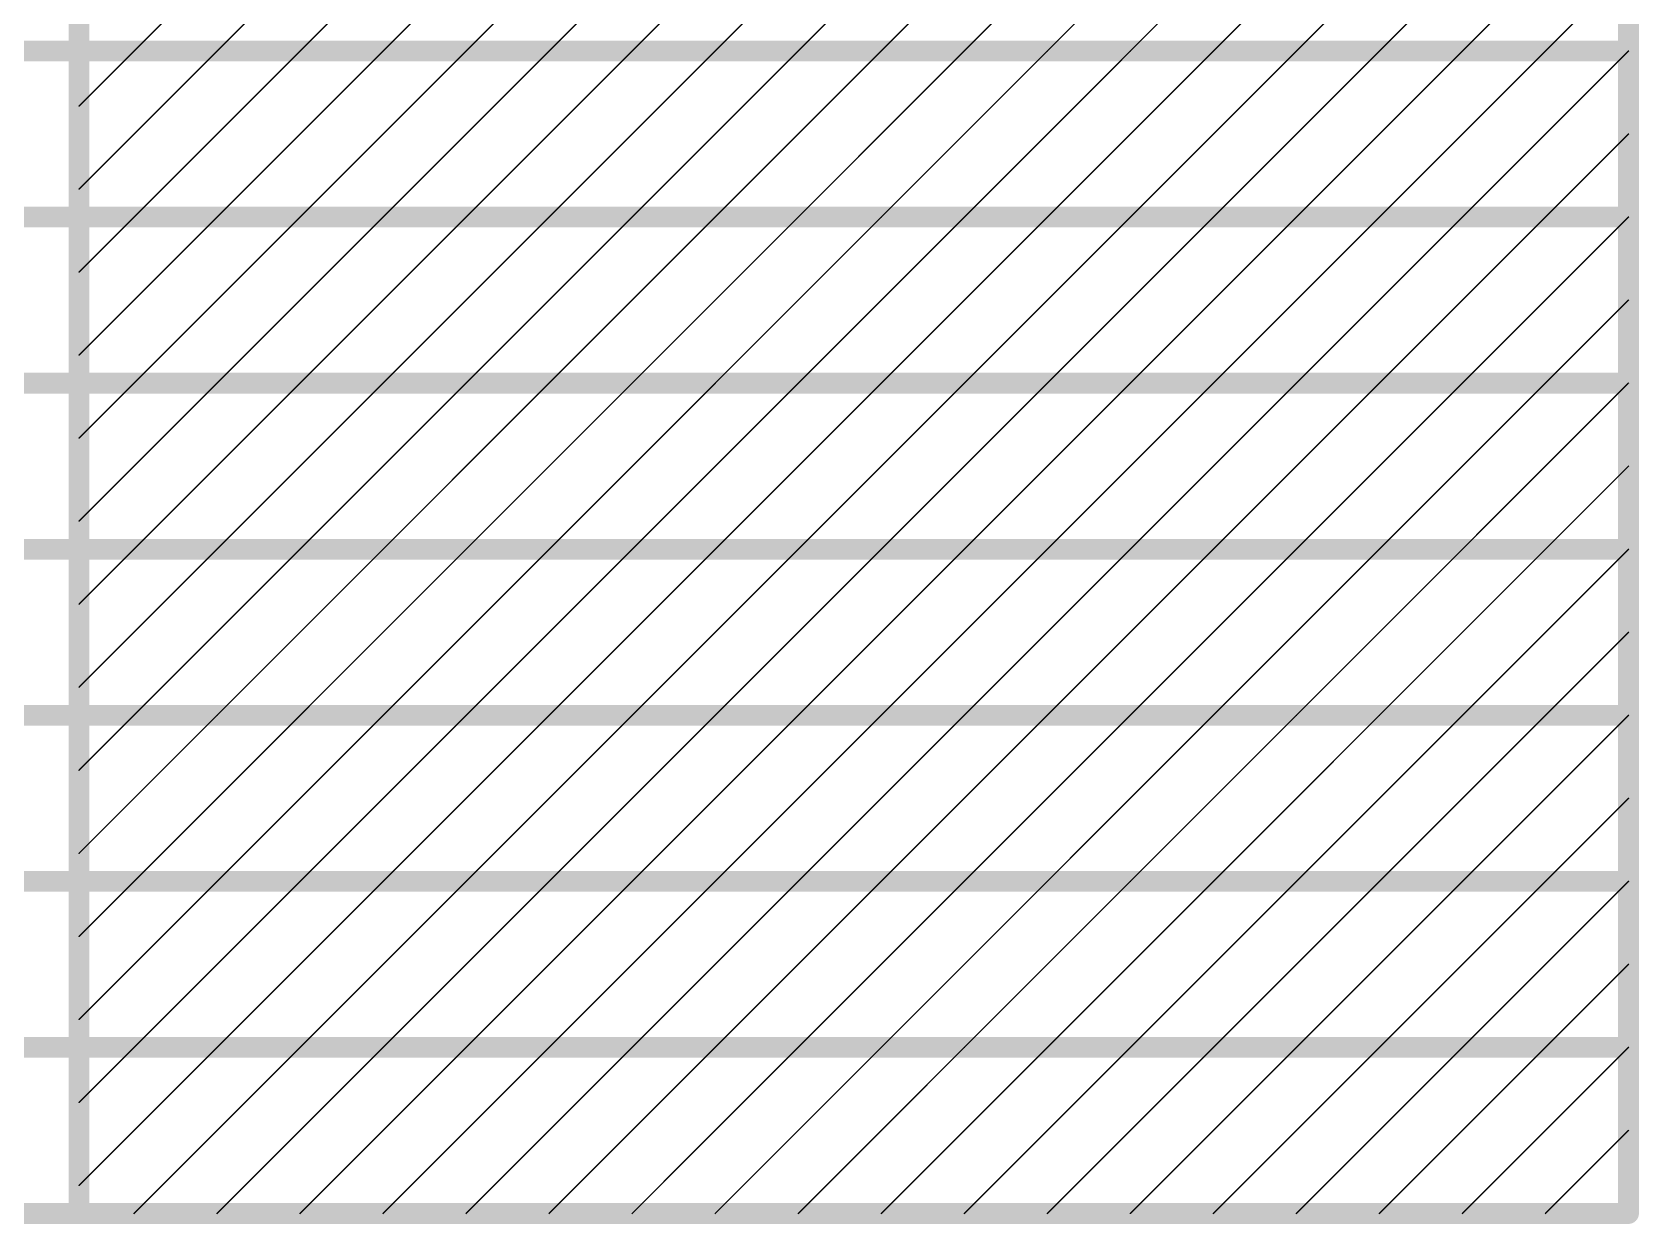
# Model space of a CAD drawing. Header units: inches. Extents: x -6 to 5433, y -4 to 5447.
# Drawn here: x 151.29 to 180.78, y -0.95 to 20.92 of the extents above; entities that cross this region are included whole.
import ezdxf

# ---------------------------------------------------------------- set-up
doc = ezdxf.new("R2010")
doc.units = ezdxf.units.IN
doc.layers.add('Fabrication', color=76, linetype='Continuous')

msp = doc.modelspace()

# ---------------------------------------------------------------- linework, layer by layer
at = {"layer": 'Fabrication'}
for points in [[(152.153, -0.762, 0.381, 0.381, 0), (152.153, 35.814, 0.381, 0.381, 0)], [(180.593, -0.762, 0.381, 0.381, 0), (180.593, 35.814, 0.381, 0.381, 0)], [(153.161, 20.574, 0.0254, 0.0254, 0), (156.209, 23.622, 0.0254, 0.0254, 0)], [(154.685, 20.574, 0.0254, 0.0254, 0), (157.733, 23.622, 0.0254, 0.0254, 0)], [(156.209, 20.574, 0.0254, 0.0254, 0), (159.257, 23.622, 0.0254, 0.0254, 0)], [(157.733, 20.574, 0.0254, 0.0254, 0), (160.781, 23.622, 0.0254, 0.0254, 0)], [(159.257, 20.574, 0.0254, 0.0254, 0), (162.305, 23.622, 0.0254, 0.0254, 0)], [(160.781, 20.574, 0.0254, 0.0254, 0), (163.829, 23.622, 0.0254, 0.0254, 0)], [(162.305, 20.574, 0.0254, 0.0254, 0), (165.353, 23.622, 0.0254, 0.0254, 0)], [(163.829, 20.574, 0.0254, 0.0254, 0), (166.877, 23.622, 0.0254, 0.0254, 0)], [(165.353, 20.574, 0.0254, 0.0254, 0), (168.401, 23.622, 0.0254, 0.0254, 0)], [(166.877, 20.574, 0.0254, 0.0254, 0), (169.925, 23.622, 0.0254, 0.0254, 0)], [(168.401, 20.574, 0.0254, 0.0254, 0), (171.449, 23.622, 0.0254, 0.0254, 0)], [(169.925, 20.574, 0.0254, 0.0254, 0), (172.973, 23.622, 0.0254, 0.0254, 0)], [(171.449, 20.574, 0.0254, 0.0254, 0), (174.497, 23.622, 0.0254, 0.0254, 0)], [(172.973, 20.574, 0.0254, 0.0254, 0), (176.021, 23.622, 0.0254, 0.0254, 0)], [(174.497, 20.574, 0.0254, 0.0254, 0), (177.545, 23.622, 0.0254, 0.0254, 0)], [(176.021, 20.574, 0.0254, 0.0254, 0), (179.069, 23.622, 0.0254, 0.0254, 0)], [(177.545, 20.574, 0.0254, 0.0254, 0), (180.593, 23.622, 0.0254, 0.0254, 0)], [(179.069, 20.574, 0.0254, 0.0254, 0), (180.593, 22.098, 0.0254, 0.0254, 0)], [(137.679, 20.574, 0.381, 0.381, 0), (152.153, 20.574, 0.381, 0.381, 0)], [(152.153, 20.574, 0.381, 0.381, 0), (180.593, 20.574, 0.381, 0.381, 0)], [(152.153, 19.566, 0.0254, 0.0254, 0), (153.161, 20.574, 0.0254, 0.0254, 0)], [(152.153, 18.042, 0.0254, 0.0254, 0), (154.685, 20.574, 0.0254, 0.0254, 0)], [(153.161, 17.526, 0.0254, 0.0254, 0), (156.209, 20.574, 0.0254, 0.0254, 0)], [(154.685, 17.526, 0.0254, 0.0254, 0), (157.733, 20.574, 0.0254, 0.0254, 0)], [(156.209, 17.526, 0.0254, 0.0254, 0), (159.257, 20.574, 0.0254, 0.0254, 0)], [(157.733, 17.526, 0.0254, 0.0254, 0), (160.781, 20.574, 0.0254, 0.0254, 0)], [(159.257, 17.526, 0.0254, 0.0254, 0), (162.305, 20.574, 0.0254, 0.0254, 0)], [(160.781, 17.526, 0.0254, 0.0254, 0), (163.829, 20.574, 0.0254, 0.0254, 0)], [(162.305, 17.526, 0.0254, 0.0254, 0), (165.353, 20.574, 0.0254, 0.0254, 0)], [(163.829, 17.526, 0.0254, 0.0254, 0), (166.877, 20.574, 0.0254, 0.0254, 0)], [(165.353, 17.526, 0.0254, 0.0254, 0), (168.401, 20.574, 0.0254, 0.0254, 0)], [(166.877, 17.526, 0.0254, 0.0254, 0), (169.925, 20.574, 0.0254, 0.0254, 0)], [(168.401, 17.526, 0.0254, 0.0254, 0), (171.449, 20.574, 0.0254, 0.0254, 0)], [(169.925, 17.526, 0.0254, 0.0254, 0), (172.973, 20.574, 0.0254, 0.0254, 0)], [(171.449, 17.526, 0.0254, 0.0254, 0), (174.497, 20.574, 0.0254, 0.0254, 0)], [(172.973, 17.526, 0.0254, 0.0254, 0), (176.021, 20.574, 0.0254, 0.0254, 0)], [(174.497, 17.526, 0.0254, 0.0254, 0), (177.545, 20.574, 0.0254, 0.0254, 0)], [(176.021, 17.526, 0.0254, 0.0254, 0), (179.069, 20.574, 0.0254, 0.0254, 0)], [(177.545, 17.526, 0.0254, 0.0254, 0), (180.593, 20.574, 0.0254, 0.0254, 0)], [(179.069, 17.526, 0.0254, 0.0254, 0), (180.593, 19.05, 0.0254, 0.0254, 0)], [(137.679, 17.526, 0.381, 0.381, 0), (152.153, 17.526, 0.381, 0.381, 0)], [(152.153, 17.526, 0.381, 0.381, 0), (180.593, 17.526, 0.381, 0.381, 0)], [(152.153, 16.518, 0.0254, 0.0254, 0), (153.161, 17.526, 0.0254, 0.0254, 0)], [(152.153, 14.994, 0.0254, 0.0254, 0), (154.685, 17.526, 0.0254, 0.0254, 0)], [(153.161, 14.478, 0.0254, 0.0254, 0), (156.209, 17.526, 0.0254, 0.0254, 0)], [(154.685, 14.478, 0.0254, 0.0254, 0), (157.733, 17.526, 0.0254, 0.0254, 0)], [(156.209, 14.478, 0.0254, 0.0254, 0), (159.257, 17.526, 0.0254, 0.0254, 0)], [(157.733, 14.478, 0.0254, 0.0254, 0), (160.781, 17.526, 0.0254, 0.0254, 0)], [(159.257, 14.478, 0.0254, 0.0254, 0), (162.305, 17.526, 0.0254, 0.0254, 0)], [(160.781, 14.478, 0.0254, 0.0254, 0), (163.829, 17.526, 0.0254, 0.0254, 0)], [(162.305, 14.478, 0.0254, 0.0254, 0), (165.353, 17.526, 0.0254, 0.0254, 0)], [(163.829, 14.478, 0.0254, 0.0254, 0), (166.877, 17.526, 0.0254, 0.0254, 0)], [(165.353, 14.478, 0.0254, 0.0254, 0), (168.401, 17.526, 0.0254, 0.0254, 0)], [(166.877, 14.478, 0.0254, 0.0254, 0), (169.925, 17.526, 0.0254, 0.0254, 0)], [(168.401, 14.478, 0.0254, 0.0254, 0), (171.449, 17.526, 0.0254, 0.0254, 0)], [(169.925, 14.478, 0.0254, 0.0254, 0), (172.973, 17.526, 0.0254, 0.0254, 0)], [(171.449, 14.478, 0.0254, 0.0254, 0), (174.497, 17.526, 0.0254, 0.0254, 0)], [(172.973, 14.478, 0.0254, 0.0254, 0), (176.021, 17.526, 0.0254, 0.0254, 0)], [(174.497, 14.478, 0.0254, 0.0254, 0), (177.545, 17.526, 0.0254, 0.0254, 0)], [(176.021, 14.478, 0.0254, 0.0254, 0), (179.069, 17.526, 0.0254, 0.0254, 0)], [(177.545, 14.478, 0.0254, 0.0254, 0), (180.593, 17.526, 0.0254, 0.0254, 0)], [(179.069, 14.478, 0.0254, 0.0254, 0), (180.593, 16.002, 0.0254, 0.0254, 0)], [(137.679, 14.478, 0.381, 0.381, 0), (152.153, 14.478, 0.381, 0.381, 0)], [(152.153, 14.478, 0.381, 0.381, 0), (180.593, 14.478, 0.381, 0.381, 0)], [(152.153, 13.47, 0.0254, 0.0254, 0), (153.161, 14.478, 0.0254, 0.0254, 0)], [(152.153, 11.946, 0.0254, 0.0254, 0), (154.685, 14.478, 0.0254, 0.0254, 0)], [(153.161, 11.43, 0.0254, 0.0254, 0), (156.209, 14.478, 0.0254, 0.0254, 0)], [(154.685, 11.43, 0.0254, 0.0254, 0), (157.733, 14.478, 0.0254, 0.0254, 0)], [(156.209, 11.43, 0.0254, 0.0254, 0), (159.257, 14.478, 0.0254, 0.0254, 0)], [(157.733, 11.43, 0.0254, 0.0254, 0), (160.781, 14.478, 0.0254, 0.0254, 0)], [(159.257, 11.43, 0.0254, 0.0254, 0), (162.305, 14.478, 0.0254, 0.0254, 0)], [(160.781, 11.43, 0.0254, 0.0254, 0), (163.829, 14.478, 0.0254, 0.0254, 0)], [(162.305, 11.43, 0.0254, 0.0254, 0), (165.353, 14.478, 0.0254, 0.0254, 0)], [(163.829, 11.43, 0.0254, 0.0254, 0), (166.877, 14.478, 0.0254, 0.0254, 0)], [(165.353, 11.43, 0.0254, 0.0254, 0), (168.401, 14.478, 0.0254, 0.0254, 0)], [(166.877, 11.43, 0.0254, 0.0254, 0), (169.925, 14.478, 0.0254, 0.0254, 0)], [(168.401, 11.43, 0.0254, 0.0254, 0), (171.449, 14.478, 0.0254, 0.0254, 0)], [(169.925, 11.43, 0.0254, 0.0254, 0), (172.973, 14.478, 0.0254, 0.0254, 0)], [(171.449, 11.43, 0.0254, 0.0254, 0), (174.497, 14.478, 0.0254, 0.0254, 0)], [(172.973, 11.43, 0.0254, 0.0254, 0), (176.021, 14.478, 0.0254, 0.0254, 0)], [(174.497, 11.43, 0.0254, 0.0254, 0), (177.545, 14.478, 0.0254, 0.0254, 0)], [(176.021, 11.43, 0.0254, 0.0254, 0), (179.069, 14.478, 0.0254, 0.0254, 0)], [(177.545, 11.43, 0.0254, 0.0254, 0), (180.593, 14.478, 0.0254, 0.0254, 0)], [(179.069, 11.43, 0.0254, 0.0254, 0), (180.593, 12.954, 0.0254, 0.0254, 0)], [(137.679, 11.43, 0.381, 0.381, 0), (152.153, 11.43, 0.381, 0.381, 0)], [(152.153, 11.43, 0.381, 0.381, 0), (180.593, 11.43, 0.381, 0.381, 0)], [(152.153, 10.422, 0.0254, 0.0254, 0), (153.161, 11.43, 0.0254, 0.0254, 0)], [(152.153, 8.898, 0.0254, 0.0254, 0), (154.685, 11.43, 0.0254, 0.0254, 0)], [(153.161, 8.382, 0.0254, 0.0254, 0), (156.209, 11.43, 0.0254, 0.0254, 0)], [(154.685, 8.382, 0.0254, 0.0254, 0), (157.733, 11.43, 0.0254, 0.0254, 0)], [(156.209, 8.382, 0.0254, 0.0254, 0), (159.257, 11.43, 0.0254, 0.0254, 0)], [(157.733, 8.382, 0.0254, 0.0254, 0), (160.781, 11.43, 0.0254, 0.0254, 0)], [(159.257, 8.382, 0.0254, 0.0254, 0), (162.305, 11.43, 0.0254, 0.0254, 0)], [(160.781, 8.382, 0.0254, 0.0254, 0), (163.829, 11.43, 0.0254, 0.0254, 0)], [(162.305, 8.382, 0.0254, 0.0254, 0), (165.353, 11.43, 0.0254, 0.0254, 0)], [(163.829, 8.382, 0.0254, 0.0254, 0), (166.877, 11.43, 0.0254, 0.0254, 0)], [(165.353, 8.382, 0.0254, 0.0254, 0), (168.401, 11.43, 0.0254, 0.0254, 0)], [(166.877, 8.382, 0.0254, 0.0254, 0), (169.925, 11.43, 0.0254, 0.0254, 0)], [(168.401, 8.382, 0.0254, 0.0254, 0), (171.449, 11.43, 0.0254, 0.0254, 0)], [(169.925, 8.382, 0.0254, 0.0254, 0), (172.973, 11.43, 0.0254, 0.0254, 0)], [(171.449, 8.382, 0.0254, 0.0254, 0), (174.497, 11.43, 0.0254, 0.0254, 0)], [(172.973, 8.382, 0.0254, 0.0254, 0), (176.021, 11.43, 0.0254, 0.0254, 0)], [(174.497, 8.382, 0.0254, 0.0254, 0), (177.545, 11.43, 0.0254, 0.0254, 0)], [(176.021, 8.382, 0.0254, 0.0254, 0), (179.069, 11.43, 0.0254, 0.0254, 0)], [(177.545, 8.382, 0.0254, 0.0254, 0), (180.593, 11.43, 0.0254, 0.0254, 0)], [(179.069, 8.382, 0.0254, 0.0254, 0), (180.593, 9.906, 0.0254, 0.0254, 0)], [(137.679, 8.382, 0.381, 0.381, 0), (152.153, 8.382, 0.381, 0.381, 0)], [(152.153, 8.382, 0.381, 0.381, 0), (180.593, 8.382, 0.381, 0.381, 0)], [(152.153, 7.374, 0.0254, 0.0254, 0), (153.161, 8.382, 0.0254, 0.0254, 0)], [(152.153, 5.85, 0.0254, 0.0254, 0), (154.685, 8.382, 0.0254, 0.0254, 0)], [(153.161, 5.334, 0.0254, 0.0254, 0), (156.209, 8.382, 0.0254, 0.0254, 0)], [(154.685, 5.334, 0.0254, 0.0254, 0), (157.733, 8.382, 0.0254, 0.0254, 0)], [(156.209, 5.334, 0.0254, 0.0254, 0), (159.257, 8.382, 0.0254, 0.0254, 0)], [(157.733, 5.334, 0.0254, 0.0254, 0), (160.781, 8.382, 0.0254, 0.0254, 0)], [(159.257, 5.334, 0.0254, 0.0254, 0), (162.305, 8.382, 0.0254, 0.0254, 0)], [(160.781, 5.334, 0.0254, 0.0254, 0), (163.829, 8.382, 0.0254, 0.0254, 0)], [(162.305, 5.334, 0.0254, 0.0254, 0), (165.353, 8.382, 0.0254, 0.0254, 0)], [(163.829, 5.334, 0.0254, 0.0254, 0), (166.877, 8.382, 0.0254, 0.0254, 0)], [(165.353, 5.334, 0.0254, 0.0254, 0), (168.401, 8.382, 0.0254, 0.0254, 0)], [(166.877, 5.334, 0.0254, 0.0254, 0), (169.925, 8.382, 0.0254, 0.0254, 0)], [(168.401, 5.334, 0.0254, 0.0254, 0), (171.449, 8.382, 0.0254, 0.0254, 0)], [(169.925, 5.334, 0.0254, 0.0254, 0), (172.973, 8.382, 0.0254, 0.0254, 0)], [(171.449, 5.334, 0.0254, 0.0254, 0), (174.497, 8.382, 0.0254, 0.0254, 0)], [(172.973, 5.334, 0.0254, 0.0254, 0), (176.021, 8.382, 0.0254, 0.0254, 0)], [(174.497, 5.334, 0.0254, 0.0254, 0), (177.545, 8.382, 0.0254, 0.0254, 0)], [(176.021, 5.334, 0.0254, 0.0254, 0), (179.069, 8.382, 0.0254, 0.0254, 0)], [(177.545, 5.334, 0.0254, 0.0254, 0), (180.593, 8.382, 0.0254, 0.0254, 0)], [(179.069, 5.334, 0.0254, 0.0254, 0), (180.593, 6.858, 0.0254, 0.0254, 0)], [(137.679, 5.334, 0.381, 0.381, 0), (152.153, 5.334, 0.381, 0.381, 0)], [(152.153, 5.334, 0.381, 0.381, 0), (180.593, 5.334, 0.381, 0.381, 0)], [(152.153, 4.326, 0.0254, 0.0254, 0), (153.161, 5.334, 0.0254, 0.0254, 0)], [(152.153, 2.802, 0.0254, 0.0254, 0), (154.685, 5.334, 0.0254, 0.0254, 0)], [(153.161, 2.286, 0.0254, 0.0254, 0), (156.209, 5.334, 0.0254, 0.0254, 0)], [(154.685, 2.286, 0.0254, 0.0254, 0), (157.733, 5.334, 0.0254, 0.0254, 0)], [(156.209, 2.286, 0.0254, 0.0254, 0), (159.257, 5.334, 0.0254, 0.0254, 0)], [(157.733, 2.286, 0.0254, 0.0254, 0), (160.781, 5.334, 0.0254, 0.0254, 0)], [(159.257, 2.286, 0.0254, 0.0254, 0), (162.305, 5.334, 0.0254, 0.0254, 0)], [(160.781, 2.286, 0.0254, 0.0254, 0), (163.829, 5.334, 0.0254, 0.0254, 0)], [(162.305, 2.286, 0.0254, 0.0254, 0), (165.353, 5.334, 0.0254, 0.0254, 0)], [(163.829, 2.286, 0.0254, 0.0254, 0), (166.877, 5.334, 0.0254, 0.0254, 0)], [(165.353, 2.286, 0.0254, 0.0254, 0), (168.401, 5.334, 0.0254, 0.0254, 0)], [(166.877, 2.286, 0.0254, 0.0254, 0), (169.925, 5.334, 0.0254, 0.0254, 0)], [(168.401, 2.286, 0.0254, 0.0254, 0), (171.449, 5.334, 0.0254, 0.0254, 0)], [(169.925, 2.286, 0.0254, 0.0254, 0), (172.973, 5.334, 0.0254, 0.0254, 0)], [(171.449, 2.286, 0.0254, 0.0254, 0), (174.497, 5.334, 0.0254, 0.0254, 0)], [(172.973, 2.286, 0.0254, 0.0254, 0), (176.021, 5.334, 0.0254, 0.0254, 0)], [(174.497, 2.286, 0.0254, 0.0254, 0), (177.545, 5.334, 0.0254, 0.0254, 0)], [(176.021, 2.286, 0.0254, 0.0254, 0), (179.069, 5.334, 0.0254, 0.0254, 0)], [(177.545, 2.286, 0.0254, 0.0254, 0), (180.593, 5.334, 0.0254, 0.0254, 0)], [(179.069, 2.286, 0.0254, 0.0254, 0), (180.593, 3.81, 0.0254, 0.0254, 0)], [(137.679, 2.286, 0.381, 0.381, 0), (152.153, 2.286, 0.381, 0.381, 0)], [(152.153, 2.286, 0.381, 0.381, 0), (180.593, 2.286, 0.381, 0.381, 0)], [(152.153, 1.278, 0.0254, 0.0254, 0), (153.161, 2.286, 0.0254, 0.0254, 0)], [(152.153, -0.246, 0.0254, 0.0254, 0), (154.685, 2.286, 0.0254, 0.0254, 0)], [(153.161, -0.762, 0.0254, 0.0254, 0), (156.209, 2.286, 0.0254, 0.0254, 0)], [(154.685, -0.762, 0.0254, 0.0254, 0), (157.733, 2.286, 0.0254, 0.0254, 0)], [(156.209, -0.762, 0.0254, 0.0254, 0), (159.257, 2.286, 0.0254, 0.0254, 0)], [(157.733, -0.762, 0.0254, 0.0254, 0), (160.781, 2.286, 0.0254, 0.0254, 0)], [(159.257, -0.762, 0.0254, 0.0254, 0), (162.305, 2.286, 0.0254, 0.0254, 0)], [(160.781, -0.762, 0.0254, 0.0254, 0), (163.829, 2.286, 0.0254, 0.0254, 0)], [(162.305, -0.762, 0.0254, 0.0254, 0), (165.353, 2.286, 0.0254, 0.0254, 0)], [(163.829, -0.762, 0.0254, 0.0254, 0), (166.877, 2.286, 0.0254, 0.0254, 0)], [(165.353, -0.762, 0.0254, 0.0254, 0), (168.401, 2.286, 0.0254, 0.0254, 0)], [(166.877, -0.762, 0.0254, 0.0254, 0), (169.925, 2.286, 0.0254, 0.0254, 0)], [(168.401, -0.762, 0.0254, 0.0254, 0), (171.449, 2.286, 0.0254, 0.0254, 0)], [(169.925, -0.762, 0.0254, 0.0254, 0), (172.973, 2.286, 0.0254, 0.0254, 0)], [(171.449, -0.762, 0.0254, 0.0254, 0), (174.497, 2.286, 0.0254, 0.0254, 0)], [(172.973, -0.762, 0.0254, 0.0254, 0), (176.021, 2.286, 0.0254, 0.0254, 0)], [(174.497, -0.762, 0.0254, 0.0254, 0), (177.545, 2.286, 0.0254, 0.0254, 0)], [(176.021, -0.762, 0.0254, 0.0254, 0), (179.069, 2.286, 0.0254, 0.0254, 0)], [(177.545, -0.762, 0.0254, 0.0254, 0), (180.593, 2.286, 0.0254, 0.0254, 0)], [(179.069, -0.762, 0.0254, 0.0254, 0), (180.593, 0.762, 0.0254, 0.0254, 0)], [(137.679, -0.762, 0.381, 0.381, 0), (152.153, -0.762, 0.381, 0.381, 0)], [(152.153, -0.762, 0.381, 0.381, 0), (180.593, -0.762, 0.381, 0.381, 0)]]:
    msp.add_lwpolyline(points, format="xyseb", dxfattribs=at)
for points in [[(152.058, 20.574, 0.191, 0.191, 1), (152.249, 20.574, 0.191, 0.191, 1)], [(152.058, 20.574, 0.191, 0.191, 1), (152.249, 20.574, 0.191, 0.191, 1)], [(180.498, 20.574, 0.191, 0.191, 1), (180.689, 20.574, 0.191, 0.191, 1)], [(153.155, 20.574, 0.0127, 0.0127, 1), (153.168, 20.574, 0.0127, 0.0127, 1)], [(153.155, 20.574, 0.0127, 0.0127, 1), (153.168, 20.574, 0.0127, 0.0127, 1)], [(154.679, 20.574, 0.0127, 0.0127, 1), (154.692, 20.574, 0.0127, 0.0127, 1)], [(154.679, 20.574, 0.0127, 0.0127, 1), (154.692, 20.574, 0.0127, 0.0127, 1)], [(156.203, 20.574, 0.0127, 0.0127, 1), (156.216, 20.574, 0.0127, 0.0127, 1)], [(156.203, 20.574, 0.0127, 0.0127, 1), (156.216, 20.574, 0.0127, 0.0127, 1)], [(157.727, 20.574, 0.0127, 0.0127, 1), (157.74, 20.574, 0.0127, 0.0127, 1)], [(157.727, 20.574, 0.0127, 0.0127, 1), (157.74, 20.574, 0.0127, 0.0127, 1)], [(159.251, 20.574, 0.0127, 0.0127, 1), (159.264, 20.574, 0.0127, 0.0127, 1)], [(159.251, 20.574, 0.0127, 0.0127, 1), (159.264, 20.574, 0.0127, 0.0127, 1)], [(160.775, 20.574, 0.0127, 0.0127, 1), (160.788, 20.574, 0.0127, 0.0127, 1)], [(160.775, 20.574, 0.0127, 0.0127, 1), (160.788, 20.574, 0.0127, 0.0127, 1)], [(162.299, 20.574, 0.0127, 0.0127, 1), (162.312, 20.574, 0.0127, 0.0127, 1)], [(162.299, 20.574, 0.0127, 0.0127, 1), (162.312, 20.574, 0.0127, 0.0127, 1)], [(163.823, 20.574, 0.0127, 0.0127, 1), (163.836, 20.574, 0.0127, 0.0127, 1)], [(163.823, 20.574, 0.0127, 0.0127, 1), (163.836, 20.574, 0.0127, 0.0127, 1)], [(165.347, 20.574, 0.0127, 0.0127, 1), (165.36, 20.574, 0.0127, 0.0127, 1)], [(165.347, 20.574, 0.0127, 0.0127, 1), (165.36, 20.574, 0.0127, 0.0127, 1)], [(166.871, 20.574, 0.0127, 0.0127, 1), (166.884, 20.574, 0.0127, 0.0127, 1)], [(166.871, 20.574, 0.0127, 0.0127, 1), (166.884, 20.574, 0.0127, 0.0127, 1)], [(168.395, 20.574, 0.0127, 0.0127, 1), (168.408, 20.574, 0.0127, 0.0127, 1)], [(168.395, 20.574, 0.0127, 0.0127, 1), (168.408, 20.574, 0.0127, 0.0127, 1)], [(169.919, 20.574, 0.0127, 0.0127, 1), (169.932, 20.574, 0.0127, 0.0127, 1)], [(169.919, 20.574, 0.0127, 0.0127, 1), (169.932, 20.574, 0.0127, 0.0127, 1)], [(171.443, 20.574, 0.0127, 0.0127, 1), (171.456, 20.574, 0.0127, 0.0127, 1)], [(171.443, 20.574, 0.0127, 0.0127, 1), (171.456, 20.574, 0.0127, 0.0127, 1)], [(172.967, 20.574, 0.0127, 0.0127, 1), (172.98, 20.574, 0.0127, 0.0127, 1)], [(172.967, 20.574, 0.0127, 0.0127, 1), (172.98, 20.574, 0.0127, 0.0127, 1)], [(174.491, 20.574, 0.0127, 0.0127, 1), (174.504, 20.574, 0.0127, 0.0127, 1)], [(174.491, 20.574, 0.0127, 0.0127, 1), (174.504, 20.574, 0.0127, 0.0127, 1)], [(176.015, 20.574, 0.0127, 0.0127, 1), (176.028, 20.574, 0.0127, 0.0127, 1)], [(176.015, 20.574, 0.0127, 0.0127, 1), (176.028, 20.574, 0.0127, 0.0127, 1)], [(177.539, 20.574, 0.0127, 0.0127, 1), (177.552, 20.574, 0.0127, 0.0127, 1)], [(177.539, 20.574, 0.0127, 0.0127, 1), (177.552, 20.574, 0.0127, 0.0127, 1)], [(179.063, 20.574, 0.0127, 0.0127, 1), (179.076, 20.574, 0.0127, 0.0127, 1)], [(179.063, 20.574, 0.0127, 0.0127, 1), (179.076, 20.574, 0.0127, 0.0127, 1)], [(180.587, 20.574, 0.0127, 0.0127, 1), (180.6, 20.574, 0.0127, 0.0127, 1)], [(152.147, 19.566, 0.0127, 0.0127, 1), (152.16, 19.566, 0.0127, 0.0127, 1)], [(180.587, 19.05, 0.0127, 0.0127, 1), (180.6, 19.05, 0.0127, 0.0127, 1)], [(152.147, 18.042, 0.0127, 0.0127, 1), (152.16, 18.042, 0.0127, 0.0127, 1)], [(152.058, 17.526, 0.191, 0.191, 1), (152.249, 17.526, 0.191, 0.191, 1)], [(152.058, 17.526, 0.191, 0.191, 1), (152.249, 17.526, 0.191, 0.191, 1)], [(180.498, 17.526, 0.191, 0.191, 1), (180.689, 17.526, 0.191, 0.191, 1)], [(153.155, 17.526, 0.0127, 0.0127, 1), (153.168, 17.526, 0.0127, 0.0127, 1)], [(153.155, 17.526, 0.0127, 0.0127, 1), (153.168, 17.526, 0.0127, 0.0127, 1)], [(154.679, 17.526, 0.0127, 0.0127, 1), (154.692, 17.526, 0.0127, 0.0127, 1)], [(154.679, 17.526, 0.0127, 0.0127, 1), (154.692, 17.526, 0.0127, 0.0127, 1)], [(156.203, 17.526, 0.0127, 0.0127, 1), (156.216, 17.526, 0.0127, 0.0127, 1)], [(156.203, 17.526, 0.0127, 0.0127, 1), (156.216, 17.526, 0.0127, 0.0127, 1)], [(157.727, 17.526, 0.0127, 0.0127, 1), (157.74, 17.526, 0.0127, 0.0127, 1)], [(157.727, 17.526, 0.0127, 0.0127, 1), (157.74, 17.526, 0.0127, 0.0127, 1)], [(159.251, 17.526, 0.0127, 0.0127, 1), (159.264, 17.526, 0.0127, 0.0127, 1)], [(159.251, 17.526, 0.0127, 0.0127, 1), (159.264, 17.526, 0.0127, 0.0127, 1)], [(160.775, 17.526, 0.0127, 0.0127, 1), (160.788, 17.526, 0.0127, 0.0127, 1)], [(160.775, 17.526, 0.0127, 0.0127, 1), (160.788, 17.526, 0.0127, 0.0127, 1)], [(162.299, 17.526, 0.0127, 0.0127, 1), (162.312, 17.526, 0.0127, 0.0127, 1)], [(162.299, 17.526, 0.0127, 0.0127, 1), (162.312, 17.526, 0.0127, 0.0127, 1)], [(163.823, 17.526, 0.0127, 0.0127, 1), (163.836, 17.526, 0.0127, 0.0127, 1)], [(163.823, 17.526, 0.0127, 0.0127, 1), (163.836, 17.526, 0.0127, 0.0127, 1)], [(165.347, 17.526, 0.0127, 0.0127, 1), (165.36, 17.526, 0.0127, 0.0127, 1)], [(165.347, 17.526, 0.0127, 0.0127, 1), (165.36, 17.526, 0.0127, 0.0127, 1)], [(166.871, 17.526, 0.0127, 0.0127, 1), (166.884, 17.526, 0.0127, 0.0127, 1)], [(166.871, 17.526, 0.0127, 0.0127, 1), (166.884, 17.526, 0.0127, 0.0127, 1)], [(168.395, 17.526, 0.0127, 0.0127, 1), (168.408, 17.526, 0.0127, 0.0127, 1)], [(168.395, 17.526, 0.0127, 0.0127, 1), (168.408, 17.526, 0.0127, 0.0127, 1)], [(169.919, 17.526, 0.0127, 0.0127, 1), (169.932, 17.526, 0.0127, 0.0127, 1)], [(169.919, 17.526, 0.0127, 0.0127, 1), (169.932, 17.526, 0.0127, 0.0127, 1)], [(171.443, 17.526, 0.0127, 0.0127, 1), (171.456, 17.526, 0.0127, 0.0127, 1)], [(171.443, 17.526, 0.0127, 0.0127, 1), (171.456, 17.526, 0.0127, 0.0127, 1)], [(172.967, 17.526, 0.0127, 0.0127, 1), (172.98, 17.526, 0.0127, 0.0127, 1)], [(172.967, 17.526, 0.0127, 0.0127, 1), (172.98, 17.526, 0.0127, 0.0127, 1)], [(174.491, 17.526, 0.0127, 0.0127, 1), (174.504, 17.526, 0.0127, 0.0127, 1)], [(174.491, 17.526, 0.0127, 0.0127, 1), (174.504, 17.526, 0.0127, 0.0127, 1)], [(176.015, 17.526, 0.0127, 0.0127, 1), (176.028, 17.526, 0.0127, 0.0127, 1)], [(176.015, 17.526, 0.0127, 0.0127, 1), (176.028, 17.526, 0.0127, 0.0127, 1)], [(177.539, 17.526, 0.0127, 0.0127, 1), (177.552, 17.526, 0.0127, 0.0127, 1)], [(177.539, 17.526, 0.0127, 0.0127, 1), (177.552, 17.526, 0.0127, 0.0127, 1)], [(179.063, 17.526, 0.0127, 0.0127, 1), (179.076, 17.526, 0.0127, 0.0127, 1)], [(179.063, 17.526, 0.0127, 0.0127, 1), (179.076, 17.526, 0.0127, 0.0127, 1)], [(180.587, 17.526, 0.0127, 0.0127, 1), (180.6, 17.526, 0.0127, 0.0127, 1)], [(152.147, 16.518, 0.0127, 0.0127, 1), (152.16, 16.518, 0.0127, 0.0127, 1)], [(180.587, 16.002, 0.0127, 0.0127, 1), (180.6, 16.002, 0.0127, 0.0127, 1)], [(152.147, 14.994, 0.0127, 0.0127, 1), (152.16, 14.994, 0.0127, 0.0127, 1)], [(152.058, 14.478, 0.191, 0.191, 1), (152.249, 14.478, 0.191, 0.191, 1)], [(152.058, 14.478, 0.191, 0.191, 1), (152.249, 14.478, 0.191, 0.191, 1)], [(153.155, 14.478, 0.0127, 0.0127, 1), (153.168, 14.478, 0.0127, 0.0127, 1)], [(153.155, 14.478, 0.0127, 0.0127, 1), (153.168, 14.478, 0.0127, 0.0127, 1)], [(154.679, 14.478, 0.0127, 0.0127, 1), (154.692, 14.478, 0.0127, 0.0127, 1)], [(154.679, 14.478, 0.0127, 0.0127, 1), (154.692, 14.478, 0.0127, 0.0127, 1)], [(156.203, 14.478, 0.0127, 0.0127, 1), (156.216, 14.478, 0.0127, 0.0127, 1)], [(156.203, 14.478, 0.0127, 0.0127, 1), (156.216, 14.478, 0.0127, 0.0127, 1)], [(157.727, 14.478, 0.0127, 0.0127, 1), (157.74, 14.478, 0.0127, 0.0127, 1)], [(157.727, 14.478, 0.0127, 0.0127, 1), (157.74, 14.478, 0.0127, 0.0127, 1)], [(159.251, 14.478, 0.0127, 0.0127, 1), (159.264, 14.478, 0.0127, 0.0127, 1)], [(159.251, 14.478, 0.0127, 0.0127, 1), (159.264, 14.478, 0.0127, 0.0127, 1)], [(160.775, 14.478, 0.0127, 0.0127, 1), (160.788, 14.478, 0.0127, 0.0127, 1)], [(160.775, 14.478, 0.0127, 0.0127, 1), (160.788, 14.478, 0.0127, 0.0127, 1)], [(162.299, 14.478, 0.0127, 0.0127, 1), (162.312, 14.478, 0.0127, 0.0127, 1)], [(162.299, 14.478, 0.0127, 0.0127, 1), (162.312, 14.478, 0.0127, 0.0127, 1)], [(163.823, 14.478, 0.0127, 0.0127, 1), (163.836, 14.478, 0.0127, 0.0127, 1)], [(163.823, 14.478, 0.0127, 0.0127, 1), (163.836, 14.478, 0.0127, 0.0127, 1)], [(165.347, 14.478, 0.0127, 0.0127, 1), (165.36, 14.478, 0.0127, 0.0127, 1)], [(165.347, 14.478, 0.0127, 0.0127, 1), (165.36, 14.478, 0.0127, 0.0127, 1)], [(166.871, 14.478, 0.0127, 0.0127, 1), (166.884, 14.478, 0.0127, 0.0127, 1)], [(166.871, 14.478, 0.0127, 0.0127, 1), (166.884, 14.478, 0.0127, 0.0127, 1)], [(168.395, 14.478, 0.0127, 0.0127, 1), (168.408, 14.478, 0.0127, 0.0127, 1)], [(168.395, 14.478, 0.0127, 0.0127, 1), (168.408, 14.478, 0.0127, 0.0127, 1)], [(169.919, 14.478, 0.0127, 0.0127, 1), (169.932, 14.478, 0.0127, 0.0127, 1)], [(169.919, 14.478, 0.0127, 0.0127, 1), (169.932, 14.478, 0.0127, 0.0127, 1)], [(171.443, 14.478, 0.0127, 0.0127, 1), (171.456, 14.478, 0.0127, 0.0127, 1)], [(171.443, 14.478, 0.0127, 0.0127, 1), (171.456, 14.478, 0.0127, 0.0127, 1)], [(172.967, 14.478, 0.0127, 0.0127, 1), (172.98, 14.478, 0.0127, 0.0127, 1)], [(172.967, 14.478, 0.0127, 0.0127, 1), (172.98, 14.478, 0.0127, 0.0127, 1)], [(174.491, 14.478, 0.0127, 0.0127, 1), (174.504, 14.478, 0.0127, 0.0127, 1)], [(174.491, 14.478, 0.0127, 0.0127, 1), (174.504, 14.478, 0.0127, 0.0127, 1)], [(176.015, 14.478, 0.0127, 0.0127, 1), (176.028, 14.478, 0.0127, 0.0127, 1)], [(176.015, 14.478, 0.0127, 0.0127, 1), (176.028, 14.478, 0.0127, 0.0127, 1)], [(177.539, 14.478, 0.0127, 0.0127, 1), (177.552, 14.478, 0.0127, 0.0127, 1)], [(177.539, 14.478, 0.0127, 0.0127, 1), (177.552, 14.478, 0.0127, 0.0127, 1)], [(179.063, 14.478, 0.0127, 0.0127, 1), (179.076, 14.478, 0.0127, 0.0127, 1)], [(179.063, 14.478, 0.0127, 0.0127, 1), (179.076, 14.478, 0.0127, 0.0127, 1)], [(180.498, 14.478, 0.191, 0.191, 1), (180.689, 14.478, 0.191, 0.191, 1)], [(180.587, 14.478, 0.0127, 0.0127, 1), (180.6, 14.478, 0.0127, 0.0127, 1)], [(152.147, 13.47, 0.0127, 0.0127, 1), (152.16, 13.47, 0.0127, 0.0127, 1)], [(180.587, 12.954, 0.0127, 0.0127, 1), (180.6, 12.954, 0.0127, 0.0127, 1)], [(152.147, 11.946, 0.0127, 0.0127, 1), (152.16, 11.946, 0.0127, 0.0127, 1)], [(152.058, 11.43, 0.191, 0.191, 1), (152.249, 11.43, 0.191, 0.191, 1)], [(152.058, 11.43, 0.191, 0.191, 1), (152.249, 11.43, 0.191, 0.191, 1)], [(180.498, 11.43, 0.191, 0.191, 1), (180.689, 11.43, 0.191, 0.191, 1)], [(153.155, 11.43, 0.0127, 0.0127, 1), (153.168, 11.43, 0.0127, 0.0127, 1)], [(153.155, 11.43, 0.0127, 0.0127, 1), (153.168, 11.43, 0.0127, 0.0127, 1)], [(154.679, 11.43, 0.0127, 0.0127, 1), (154.692, 11.43, 0.0127, 0.0127, 1)], [(154.679, 11.43, 0.0127, 0.0127, 1), (154.692, 11.43, 0.0127, 0.0127, 1)], [(156.203, 11.43, 0.0127, 0.0127, 1), (156.216, 11.43, 0.0127, 0.0127, 1)], [(156.203, 11.43, 0.0127, 0.0127, 1), (156.216, 11.43, 0.0127, 0.0127, 1)], [(157.727, 11.43, 0.0127, 0.0127, 1), (157.74, 11.43, 0.0127, 0.0127, 1)], [(157.727, 11.43, 0.0127, 0.0127, 1), (157.74, 11.43, 0.0127, 0.0127, 1)], [(159.251, 11.43, 0.0127, 0.0127, 1), (159.264, 11.43, 0.0127, 0.0127, 1)], [(159.251, 11.43, 0.0127, 0.0127, 1), (159.264, 11.43, 0.0127, 0.0127, 1)], [(160.775, 11.43, 0.0127, 0.0127, 1), (160.788, 11.43, 0.0127, 0.0127, 1)], [(160.775, 11.43, 0.0127, 0.0127, 1), (160.788, 11.43, 0.0127, 0.0127, 1)], [(162.299, 11.43, 0.0127, 0.0127, 1), (162.312, 11.43, 0.0127, 0.0127, 1)], [(162.299, 11.43, 0.0127, 0.0127, 1), (162.312, 11.43, 0.0127, 0.0127, 1)], [(163.823, 11.43, 0.0127, 0.0127, 1), (163.836, 11.43, 0.0127, 0.0127, 1)], [(163.823, 11.43, 0.0127, 0.0127, 1), (163.836, 11.43, 0.0127, 0.0127, 1)], [(165.347, 11.43, 0.0127, 0.0127, 1), (165.36, 11.43, 0.0127, 0.0127, 1)], [(165.347, 11.43, 0.0127, 0.0127, 1), (165.36, 11.43, 0.0127, 0.0127, 1)], [(166.871, 11.43, 0.0127, 0.0127, 1), (166.884, 11.43, 0.0127, 0.0127, 1)], [(166.871, 11.43, 0.0127, 0.0127, 1), (166.884, 11.43, 0.0127, 0.0127, 1)], [(168.395, 11.43, 0.0127, 0.0127, 1), (168.408, 11.43, 0.0127, 0.0127, 1)], [(168.395, 11.43, 0.0127, 0.0127, 1), (168.408, 11.43, 0.0127, 0.0127, 1)], [(169.919, 11.43, 0.0127, 0.0127, 1), (169.932, 11.43, 0.0127, 0.0127, 1)], [(169.919, 11.43, 0.0127, 0.0127, 1), (169.932, 11.43, 0.0127, 0.0127, 1)], [(171.443, 11.43, 0.0127, 0.0127, 1), (171.456, 11.43, 0.0127, 0.0127, 1)], [(171.443, 11.43, 0.0127, 0.0127, 1), (171.456, 11.43, 0.0127, 0.0127, 1)], [(172.967, 11.43, 0.0127, 0.0127, 1), (172.98, 11.43, 0.0127, 0.0127, 1)], [(172.967, 11.43, 0.0127, 0.0127, 1), (172.98, 11.43, 0.0127, 0.0127, 1)], [(174.491, 11.43, 0.0127, 0.0127, 1), (174.504, 11.43, 0.0127, 0.0127, 1)], [(174.491, 11.43, 0.0127, 0.0127, 1), (174.504, 11.43, 0.0127, 0.0127, 1)], [(176.015, 11.43, 0.0127, 0.0127, 1), (176.028, 11.43, 0.0127, 0.0127, 1)], [(176.015, 11.43, 0.0127, 0.0127, 1), (176.028, 11.43, 0.0127, 0.0127, 1)], [(177.539, 11.43, 0.0127, 0.0127, 1), (177.552, 11.43, 0.0127, 0.0127, 1)], [(177.539, 11.43, 0.0127, 0.0127, 1), (177.552, 11.43, 0.0127, 0.0127, 1)], [(179.063, 11.43, 0.0127, 0.0127, 1), (179.076, 11.43, 0.0127, 0.0127, 1)], [(179.063, 11.43, 0.0127, 0.0127, 1), (179.076, 11.43, 0.0127, 0.0127, 1)], [(180.587, 11.43, 0.0127, 0.0127, 1), (180.6, 11.43, 0.0127, 0.0127, 1)], [(152.147, 10.422, 0.0127, 0.0127, 1), (152.16, 10.422, 0.0127, 0.0127, 1)], [(180.587, 9.906, 0.0127, 0.0127, 1), (180.6, 9.906, 0.0127, 0.0127, 1)], [(152.147, 8.898, 0.0127, 0.0127, 1), (152.16, 8.898, 0.0127, 0.0127, 1)], [(152.058, 8.382, 0.191, 0.191, 1), (152.249, 8.382, 0.191, 0.191, 1)], [(152.058, 8.382, 0.191, 0.191, 1), (152.249, 8.382, 0.191, 0.191, 1)], [(180.498, 8.382, 0.191, 0.191, 1), (180.689, 8.382, 0.191, 0.191, 1)], [(153.155, 8.382, 0.0127, 0.0127, 1), (153.168, 8.382, 0.0127, 0.0127, 1)], [(153.155, 8.382, 0.0127, 0.0127, 1), (153.168, 8.382, 0.0127, 0.0127, 1)], [(154.679, 8.382, 0.0127, 0.0127, 1), (154.692, 8.382, 0.0127, 0.0127, 1)], [(154.679, 8.382, 0.0127, 0.0127, 1), (154.692, 8.382, 0.0127, 0.0127, 1)], [(156.203, 8.382, 0.0127, 0.0127, 1), (156.216, 8.382, 0.0127, 0.0127, 1)], [(156.203, 8.382, 0.0127, 0.0127, 1), (156.216, 8.382, 0.0127, 0.0127, 1)], [(157.727, 8.382, 0.0127, 0.0127, 1), (157.74, 8.382, 0.0127, 0.0127, 1)], [(157.727, 8.382, 0.0127, 0.0127, 1), (157.74, 8.382, 0.0127, 0.0127, 1)], [(159.251, 8.382, 0.0127, 0.0127, 1), (159.264, 8.382, 0.0127, 0.0127, 1)], [(159.251, 8.382, 0.0127, 0.0127, 1), (159.264, 8.382, 0.0127, 0.0127, 1)], [(160.775, 8.382, 0.0127, 0.0127, 1), (160.788, 8.382, 0.0127, 0.0127, 1)], [(160.775, 8.382, 0.0127, 0.0127, 1), (160.788, 8.382, 0.0127, 0.0127, 1)], [(162.299, 8.382, 0.0127, 0.0127, 1), (162.312, 8.382, 0.0127, 0.0127, 1)], [(162.299, 8.382, 0.0127, 0.0127, 1), (162.312, 8.382, 0.0127, 0.0127, 1)], [(163.823, 8.382, 0.0127, 0.0127, 1), (163.836, 8.382, 0.0127, 0.0127, 1)], [(163.823, 8.382, 0.0127, 0.0127, 1), (163.836, 8.382, 0.0127, 0.0127, 1)], [(165.347, 8.382, 0.0127, 0.0127, 1), (165.36, 8.382, 0.0127, 0.0127, 1)], [(165.347, 8.382, 0.0127, 0.0127, 1), (165.36, 8.382, 0.0127, 0.0127, 1)], [(166.871, 8.382, 0.0127, 0.0127, 1), (166.884, 8.382, 0.0127, 0.0127, 1)], [(166.871, 8.382, 0.0127, 0.0127, 1), (166.884, 8.382, 0.0127, 0.0127, 1)], [(168.395, 8.382, 0.0127, 0.0127, 1), (168.408, 8.382, 0.0127, 0.0127, 1)], [(168.395, 8.382, 0.0127, 0.0127, 1), (168.408, 8.382, 0.0127, 0.0127, 1)], [(169.919, 8.382, 0.0127, 0.0127, 1), (169.932, 8.382, 0.0127, 0.0127, 1)], [(169.919, 8.382, 0.0127, 0.0127, 1), (169.932, 8.382, 0.0127, 0.0127, 1)], [(171.443, 8.382, 0.0127, 0.0127, 1), (171.456, 8.382, 0.0127, 0.0127, 1)], [(171.443, 8.382, 0.0127, 0.0127, 1), (171.456, 8.382, 0.0127, 0.0127, 1)], [(172.967, 8.382, 0.0127, 0.0127, 1), (172.98, 8.382, 0.0127, 0.0127, 1)], [(172.967, 8.382, 0.0127, 0.0127, 1), (172.98, 8.382, 0.0127, 0.0127, 1)], [(174.491, 8.382, 0.0127, 0.0127, 1), (174.504, 8.382, 0.0127, 0.0127, 1)], [(174.491, 8.382, 0.0127, 0.0127, 1), (174.504, 8.382, 0.0127, 0.0127, 1)], [(176.015, 8.382, 0.0127, 0.0127, 1), (176.028, 8.382, 0.0127, 0.0127, 1)], [(176.015, 8.382, 0.0127, 0.0127, 1), (176.028, 8.382, 0.0127, 0.0127, 1)], [(177.539, 8.382, 0.0127, 0.0127, 1), (177.552, 8.382, 0.0127, 0.0127, 1)], [(177.539, 8.382, 0.0127, 0.0127, 1), (177.552, 8.382, 0.0127, 0.0127, 1)], [(179.063, 8.382, 0.0127, 0.0127, 1), (179.076, 8.382, 0.0127, 0.0127, 1)], [(179.063, 8.382, 0.0127, 0.0127, 1), (179.076, 8.382, 0.0127, 0.0127, 1)], [(180.587, 8.382, 0.0127, 0.0127, 1), (180.6, 8.382, 0.0127, 0.0127, 1)], [(152.147, 7.374, 0.0127, 0.0127, 1), (152.16, 7.374, 0.0127, 0.0127, 1)], [(180.587, 6.858, 0.0127, 0.0127, 1), (180.6, 6.858, 0.0127, 0.0127, 1)], [(152.147, 5.85, 0.0127, 0.0127, 1), (152.16, 5.85, 0.0127, 0.0127, 1)], [(152.058, 5.334, 0.191, 0.191, 1), (152.249, 5.334, 0.191, 0.191, 1)], [(152.058, 5.334, 0.191, 0.191, 1), (152.249, 5.334, 0.191, 0.191, 1)], [(153.155, 5.334, 0.0127, 0.0127, 1), (153.168, 5.334, 0.0127, 0.0127, 1)], [(153.155, 5.334, 0.0127, 0.0127, 1), (153.168, 5.334, 0.0127, 0.0127, 1)], [(154.679, 5.334, 0.0127, 0.0127, 1), (154.692, 5.334, 0.0127, 0.0127, 1)], [(154.679, 5.334, 0.0127, 0.0127, 1), (154.692, 5.334, 0.0127, 0.0127, 1)], [(156.203, 5.334, 0.0127, 0.0127, 1), (156.216, 5.334, 0.0127, 0.0127, 1)], [(156.203, 5.334, 0.0127, 0.0127, 1), (156.216, 5.334, 0.0127, 0.0127, 1)], [(157.727, 5.334, 0.0127, 0.0127, 1), (157.74, 5.334, 0.0127, 0.0127, 1)], [(157.727, 5.334, 0.0127, 0.0127, 1), (157.74, 5.334, 0.0127, 0.0127, 1)], [(159.251, 5.334, 0.0127, 0.0127, 1), (159.264, 5.334, 0.0127, 0.0127, 1)], [(159.251, 5.334, 0.0127, 0.0127, 1), (159.264, 5.334, 0.0127, 0.0127, 1)], [(160.775, 5.334, 0.0127, 0.0127, 1), (160.788, 5.334, 0.0127, 0.0127, 1)], [(160.775, 5.334, 0.0127, 0.0127, 1), (160.788, 5.334, 0.0127, 0.0127, 1)], [(162.299, 5.334, 0.0127, 0.0127, 1), (162.312, 5.334, 0.0127, 0.0127, 1)], [(162.299, 5.334, 0.0127, 0.0127, 1), (162.312, 5.334, 0.0127, 0.0127, 1)], [(163.823, 5.334, 0.0127, 0.0127, 1), (163.836, 5.334, 0.0127, 0.0127, 1)], [(163.823, 5.334, 0.0127, 0.0127, 1), (163.836, 5.334, 0.0127, 0.0127, 1)], [(165.347, 5.334, 0.0127, 0.0127, 1), (165.36, 5.334, 0.0127, 0.0127, 1)], [(165.347, 5.334, 0.0127, 0.0127, 1), (165.36, 5.334, 0.0127, 0.0127, 1)], [(166.871, 5.334, 0.0127, 0.0127, 1), (166.884, 5.334, 0.0127, 0.0127, 1)], [(166.871, 5.334, 0.0127, 0.0127, 1), (166.884, 5.334, 0.0127, 0.0127, 1)], [(168.395, 5.334, 0.0127, 0.0127, 1), (168.408, 5.334, 0.0127, 0.0127, 1)], [(168.395, 5.334, 0.0127, 0.0127, 1), (168.408, 5.334, 0.0127, 0.0127, 1)], [(169.919, 5.334, 0.0127, 0.0127, 1), (169.932, 5.334, 0.0127, 0.0127, 1)], [(169.919, 5.334, 0.0127, 0.0127, 1), (169.932, 5.334, 0.0127, 0.0127, 1)], [(171.443, 5.334, 0.0127, 0.0127, 1), (171.456, 5.334, 0.0127, 0.0127, 1)], [(171.443, 5.334, 0.0127, 0.0127, 1), (171.456, 5.334, 0.0127, 0.0127, 1)], [(172.967, 5.334, 0.0127, 0.0127, 1), (172.98, 5.334, 0.0127, 0.0127, 1)], [(172.967, 5.334, 0.0127, 0.0127, 1), (172.98, 5.334, 0.0127, 0.0127, 1)], [(174.491, 5.334, 0.0127, 0.0127, 1), (174.504, 5.334, 0.0127, 0.0127, 1)], [(174.491, 5.334, 0.0127, 0.0127, 1), (174.504, 5.334, 0.0127, 0.0127, 1)], [(176.015, 5.334, 0.0127, 0.0127, 1), (176.028, 5.334, 0.0127, 0.0127, 1)], [(176.015, 5.334, 0.0127, 0.0127, 1), (176.028, 5.334, 0.0127, 0.0127, 1)], [(177.539, 5.334, 0.0127, 0.0127, 1), (177.552, 5.334, 0.0127, 0.0127, 1)], [(177.539, 5.334, 0.0127, 0.0127, 1), (177.552, 5.334, 0.0127, 0.0127, 1)], [(179.063, 5.334, 0.0127, 0.0127, 1), (179.076, 5.334, 0.0127, 0.0127, 1)], [(179.063, 5.334, 0.0127, 0.0127, 1), (179.076, 5.334, 0.0127, 0.0127, 1)], [(180.498, 5.334, 0.191, 0.191, 1), (180.689, 5.334, 0.191, 0.191, 1)], [(180.587, 5.334, 0.0127, 0.0127, 1), (180.6, 5.334, 0.0127, 0.0127, 1)], [(152.147, 4.326, 0.0127, 0.0127, 1), (152.16, 4.326, 0.0127, 0.0127, 1)], [(180.587, 3.81, 0.0127, 0.0127, 1), (180.6, 3.81, 0.0127, 0.0127, 1)], [(152.147, 2.802, 0.0127, 0.0127, 1), (152.16, 2.802, 0.0127, 0.0127, 1)], [(152.058, 2.286, 0.191, 0.191, 1), (152.249, 2.286, 0.191, 0.191, 1)], [(152.058, 2.286, 0.191, 0.191, 1), (152.249, 2.286, 0.191, 0.191, 1)], [(180.498, 2.286, 0.191, 0.191, 1), (180.689, 2.286, 0.191, 0.191, 1)], [(153.155, 2.286, 0.0127, 0.0127, 1), (153.168, 2.286, 0.0127, 0.0127, 1)], [(153.155, 2.286, 0.0127, 0.0127, 1), (153.168, 2.286, 0.0127, 0.0127, 1)], [(154.679, 2.286, 0.0127, 0.0127, 1), (154.692, 2.286, 0.0127, 0.0127, 1)], [(154.679, 2.286, 0.0127, 0.0127, 1), (154.692, 2.286, 0.0127, 0.0127, 1)], [(156.203, 2.286, 0.0127, 0.0127, 1), (156.216, 2.286, 0.0127, 0.0127, 1)], [(156.203, 2.286, 0.0127, 0.0127, 1), (156.216, 2.286, 0.0127, 0.0127, 1)], [(157.727, 2.286, 0.0127, 0.0127, 1), (157.74, 2.286, 0.0127, 0.0127, 1)], [(157.727, 2.286, 0.0127, 0.0127, 1), (157.74, 2.286, 0.0127, 0.0127, 1)], [(159.251, 2.286, 0.0127, 0.0127, 1), (159.264, 2.286, 0.0127, 0.0127, 1)], [(159.251, 2.286, 0.0127, 0.0127, 1), (159.264, 2.286, 0.0127, 0.0127, 1)], [(160.775, 2.286, 0.0127, 0.0127, 1), (160.788, 2.286, 0.0127, 0.0127, 1)], [(160.775, 2.286, 0.0127, 0.0127, 1), (160.788, 2.286, 0.0127, 0.0127, 1)], [(162.299, 2.286, 0.0127, 0.0127, 1), (162.312, 2.286, 0.0127, 0.0127, 1)], [(162.299, 2.286, 0.0127, 0.0127, 1), (162.312, 2.286, 0.0127, 0.0127, 1)], [(163.823, 2.286, 0.0127, 0.0127, 1), (163.836, 2.286, 0.0127, 0.0127, 1)], [(163.823, 2.286, 0.0127, 0.0127, 1), (163.836, 2.286, 0.0127, 0.0127, 1)], [(165.347, 2.286, 0.0127, 0.0127, 1), (165.36, 2.286, 0.0127, 0.0127, 1)], [(165.347, 2.286, 0.0127, 0.0127, 1), (165.36, 2.286, 0.0127, 0.0127, 1)], [(166.871, 2.286, 0.0127, 0.0127, 1), (166.884, 2.286, 0.0127, 0.0127, 1)], [(166.871, 2.286, 0.0127, 0.0127, 1), (166.884, 2.286, 0.0127, 0.0127, 1)], [(168.395, 2.286, 0.0127, 0.0127, 1), (168.408, 2.286, 0.0127, 0.0127, 1)], [(168.395, 2.286, 0.0127, 0.0127, 1), (168.408, 2.286, 0.0127, 0.0127, 1)], [(169.919, 2.286, 0.0127, 0.0127, 1), (169.932, 2.286, 0.0127, 0.0127, 1)], [(169.919, 2.286, 0.0127, 0.0127, 1), (169.932, 2.286, 0.0127, 0.0127, 1)], [(171.443, 2.286, 0.0127, 0.0127, 1), (171.456, 2.286, 0.0127, 0.0127, 1)], [(171.443, 2.286, 0.0127, 0.0127, 1), (171.456, 2.286, 0.0127, 0.0127, 1)], [(172.967, 2.286, 0.0127, 0.0127, 1), (172.98, 2.286, 0.0127, 0.0127, 1)], [(172.967, 2.286, 0.0127, 0.0127, 1), (172.98, 2.286, 0.0127, 0.0127, 1)], [(174.491, 2.286, 0.0127, 0.0127, 1), (174.504, 2.286, 0.0127, 0.0127, 1)], [(174.491, 2.286, 0.0127, 0.0127, 1), (174.504, 2.286, 0.0127, 0.0127, 1)], [(176.015, 2.286, 0.0127, 0.0127, 1), (176.028, 2.286, 0.0127, 0.0127, 1)], [(176.015, 2.286, 0.0127, 0.0127, 1), (176.028, 2.286, 0.0127, 0.0127, 1)], [(177.539, 2.286, 0.0127, 0.0127, 1), (177.552, 2.286, 0.0127, 0.0127, 1)], [(177.539, 2.286, 0.0127, 0.0127, 1), (177.552, 2.286, 0.0127, 0.0127, 1)], [(179.063, 2.286, 0.0127, 0.0127, 1), (179.076, 2.286, 0.0127, 0.0127, 1)], [(179.063, 2.286, 0.0127, 0.0127, 1), (179.076, 2.286, 0.0127, 0.0127, 1)], [(180.587, 2.286, 0.0127, 0.0127, 1), (180.6, 2.286, 0.0127, 0.0127, 1)], [(152.147, 1.278, 0.0127, 0.0127, 1), (152.16, 1.278, 0.0127, 0.0127, 1)], [(180.587, 0.762, 0.0127, 0.0127, 1), (180.6, 0.762, 0.0127, 0.0127, 1)], [(152.147, -0.246, 0.0127, 0.0127, 1), (152.16, -0.246, 0.0127, 0.0127, 1)], [(152.058, -0.762, 0.191, 0.191, 1), (152.249, -0.762, 0.191, 0.191, 1)], [(152.058, -0.762, 0.191, 0.191, 1), (152.249, -0.762, 0.191, 0.191, 1)], [(152.058, -0.762, 0.191, 0.191, 1), (152.249, -0.762, 0.191, 0.191, 1)], [(180.498, -0.762, 0.191, 0.191, 1), (180.689, -0.762, 0.191, 0.191, 1)], [(180.498, -0.762, 0.191, 0.191, 1), (180.689, -0.762, 0.191, 0.191, 1)], [(153.155, -0.762, 0.0127, 0.0127, 1), (153.168, -0.762, 0.0127, 0.0127, 1)], [(154.679, -0.762, 0.0127, 0.0127, 1), (154.692, -0.762, 0.0127, 0.0127, 1)], [(156.203, -0.762, 0.0127, 0.0127, 1), (156.216, -0.762, 0.0127, 0.0127, 1)], [(157.727, -0.762, 0.0127, 0.0127, 1), (157.74, -0.762, 0.0127, 0.0127, 1)], [(159.251, -0.762, 0.0127, 0.0127, 1), (159.264, -0.762, 0.0127, 0.0127, 1)], [(160.775, -0.762, 0.0127, 0.0127, 1), (160.788, -0.762, 0.0127, 0.0127, 1)], [(162.299, -0.762, 0.0127, 0.0127, 1), (162.312, -0.762, 0.0127, 0.0127, 1)], [(163.823, -0.762, 0.0127, 0.0127, 1), (163.836, -0.762, 0.0127, 0.0127, 1)], [(165.347, -0.762, 0.0127, 0.0127, 1), (165.36, -0.762, 0.0127, 0.0127, 1)], [(166.871, -0.762, 0.0127, 0.0127, 1), (166.884, -0.762, 0.0127, 0.0127, 1)], [(168.395, -0.762, 0.0127, 0.0127, 1), (168.408, -0.762, 0.0127, 0.0127, 1)], [(169.919, -0.762, 0.0127, 0.0127, 1), (169.932, -0.762, 0.0127, 0.0127, 1)], [(171.443, -0.762, 0.0127, 0.0127, 1), (171.456, -0.762, 0.0127, 0.0127, 1)], [(172.967, -0.762, 0.0127, 0.0127, 1), (172.98, -0.762, 0.0127, 0.0127, 1)], [(174.491, -0.762, 0.0127, 0.0127, 1), (174.504, -0.762, 0.0127, 0.0127, 1)], [(176.015, -0.762, 0.0127, 0.0127, 1), (176.028, -0.762, 0.0127, 0.0127, 1)], [(177.539, -0.762, 0.0127, 0.0127, 1), (177.552, -0.762, 0.0127, 0.0127, 1)], [(179.063, -0.762, 0.0127, 0.0127, 1), (179.076, -0.762, 0.0127, 0.0127, 1)]]:
    msp.add_lwpolyline(points, format="xyseb", close=True, dxfattribs=at)

doc.saveas('drawing.dxf')
